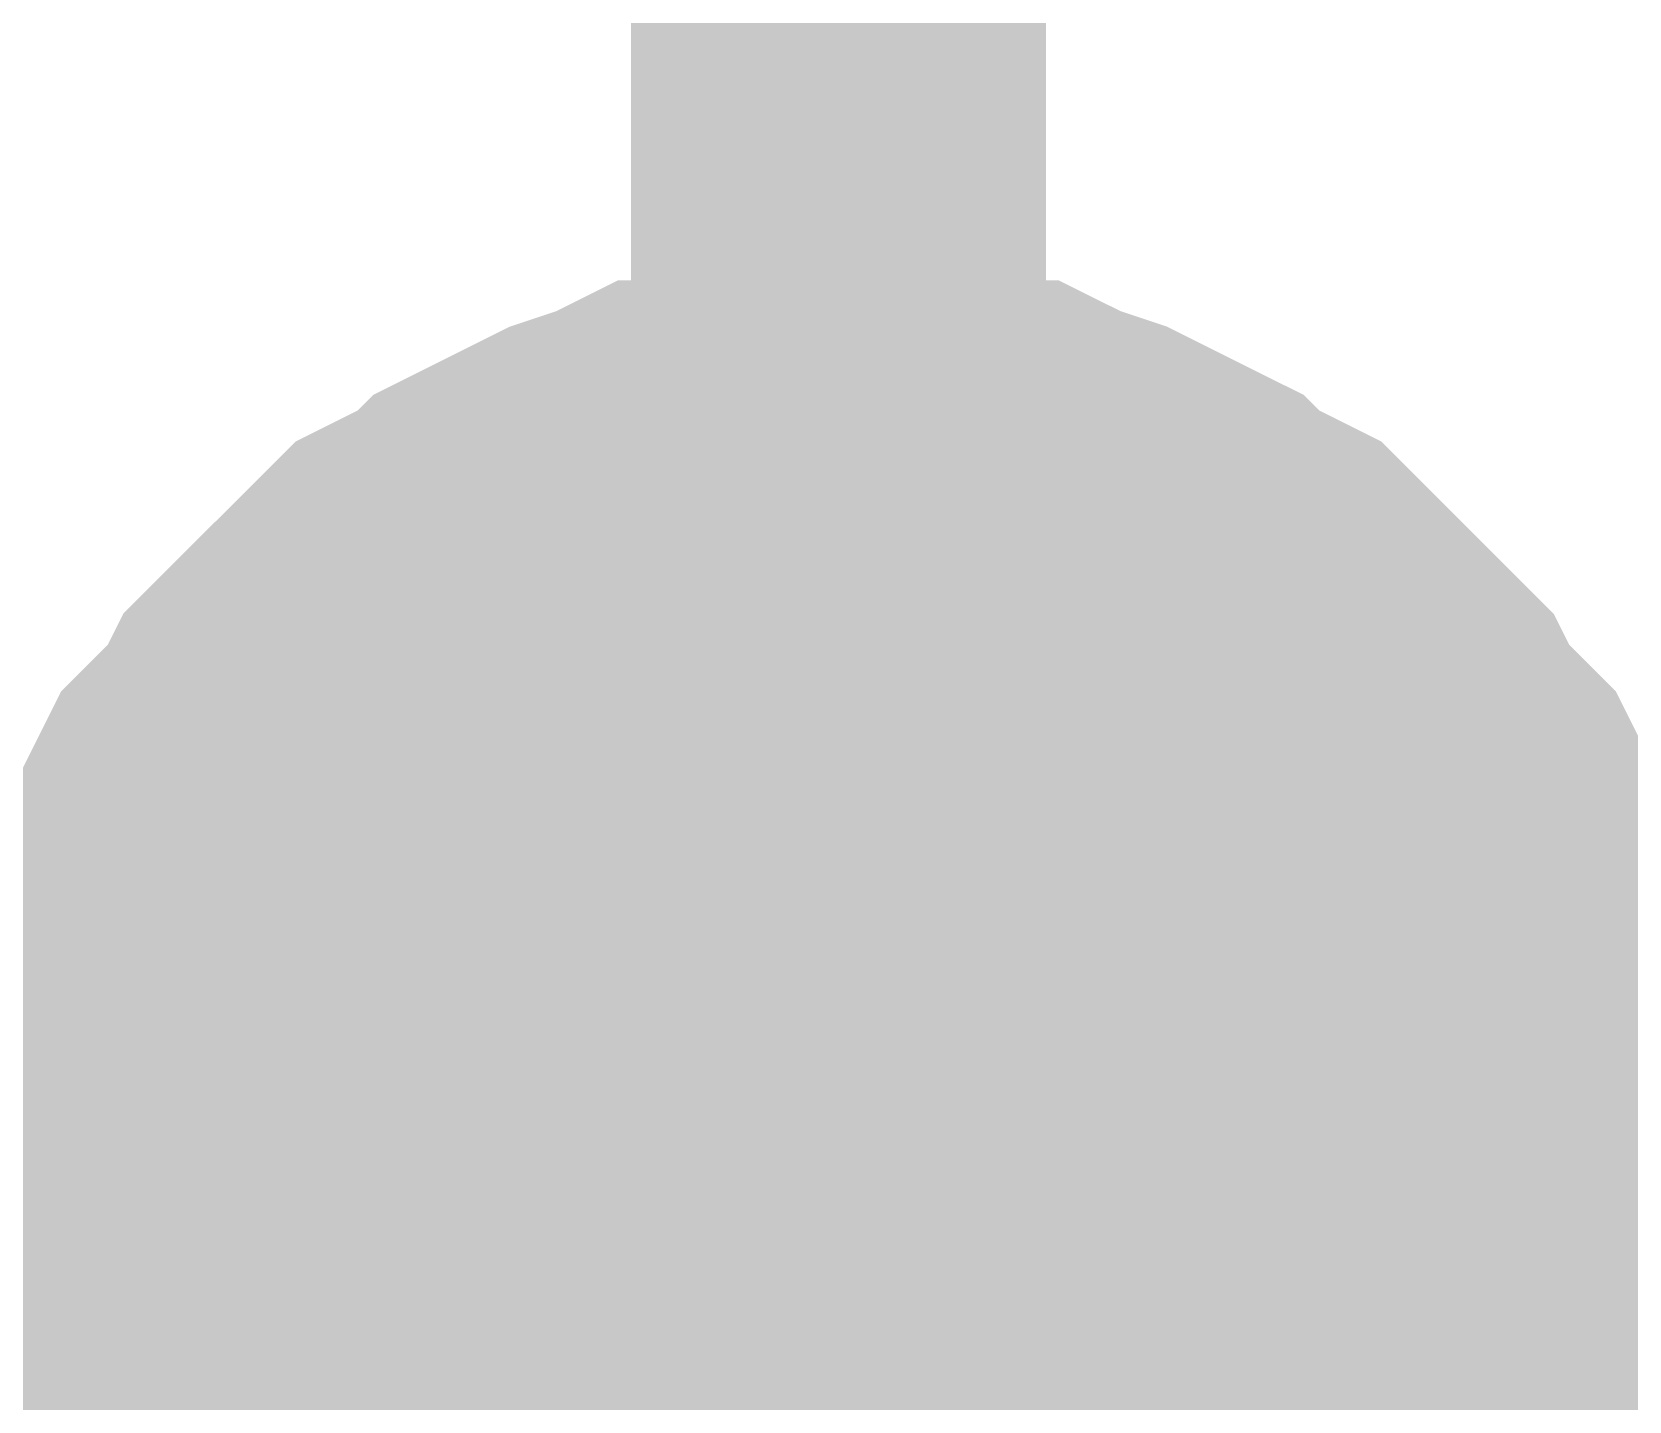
# Model space of a CAD drawing. Header units: inches. Extents: x 0 to 22.3, y 0 to 15.7.
# Drawn here: x 4.17734 to 4.22272, y 3.79384 to 3.83276 of the extents above; entities that cross this region are included whole.
import ezdxf

# ---------------------------------------------------------------- set-up
doc = ezdxf.new("R2010")
doc.units = ezdxf.units.IN
doc.header["$MEASUREMENT"] = 0
doc.layers.add('Sheet', color=255, linetype='Continuous')

msp = doc.modelspace()

# ---------------------------------------------------------------- linework, layer by layer
at = {"layer": 'Sheet'}
for points in [[(8.200272, 3.870191, 0.0118, 0.0118, 0), (8.200272, 3.799913, 0.0118, 0.0118, 0), (7.200379, 3.799913, 0.0118, 0.0118, 0), (6.200044, 3.799913, 0.0118, 0.0118, 0), (5.200151, 3.799913, 0.0118, 0.0118, 0), (4.200258, 3.799913, 0.0118, 0.0118, 0), (3.200365, 3.799913, 0.0118, 0.0118, 0), (2.20003, 3.799913, 0.0118, 0.0118, 0), (1.400381, 3.799913, 0.0118, 0.0118, 0), (1.400381, 4.300262, 0.0118, 0.0118, 0), (1.100236, 4.300262, 0.0118, 0.0118, 0)], [(4.200258, 4.000141, 0.0118, 0.0118, 0), (4.200258, 3.799913, 0.0118, 0.0118, 0)], [(4.180366, 3.799913, 0.0118, 0.0118, 0), (4.180366, 3.800797, 0.0118, 0.0118, 0), (4.180366, 3.802123, 0.0118, 0.0118, 0), (4.180808, 3.803007, 0.0118, 0.0118, 0), (4.180808, 3.803891, 0.0118, 0.0118, 0), (4.180808, 3.804775, 0.0118, 0.0118, 0), (4.18125, 3.806101, 0.0118, 0.0118, 0), (4.181692, 3.806985, 0.0118, 0.0118, 0), (4.182134, 3.807869, 0.0118, 0.0118, 0), (4.182134, 3.808753, 0.0118, 0.0118, 0), (4.182576, 3.809637, 0.0118, 0.0118, 0), (4.183018, 3.810521, 0.0118, 0.0118, 0), (4.183902, 3.811405, 0.0118, 0.0118, 0), (4.184344, 3.811847, 0.0118, 0.0118, 0), (4.184786, 3.812731, 0.0118, 0.0118, 0), (4.18567, 3.813615, 0.0118, 0.0118, 0), (4.186112, 3.814057, 0.0118, 0.0118, 0), (4.186997, 3.814941, 0.0118, 0.0118, 0), (4.187439, 3.815383, 0.0118, 0.0118, 0), (4.188323, 3.816267, 0.0118, 0.0118, 0), (4.189207, 3.816709, 0.0118, 0.0118, 0), (4.190091, 3.817151, 0.0118, 0.0118, 0), (4.190533, 3.817593, 0.0118, 0.0118, 0), (4.191417, 3.818035, 0.0118, 0.0118, 0), (4.192301, 3.818477, 0.0118, 0.0118, 0), (4.193185, 3.818919, 0.0118, 0.0118, 0), (4.194511, 3.819361, 0.0118, 0.0118, 0), (4.195395, 3.819803, 0.0118, 0.0118, 0), (4.196279, 3.819803, 0.0118, 0.0118, 0), (4.197163, 3.819803, 0.0118, 0.0118, 0), (4.198047, 3.820245, 0.0118, 0.0118, 0), (4.199374, 3.820245, 0.0118, 0.0118, 0), (4.200258, 3.820245, 0.0118, 0.0118, 0)], [(4.180366, 3.799913, 0.0118, 0.0118, 0), (4.180366, 3.800797, 0.0118, 0.0118, 0), (4.180366, 3.802123, 0.0118, 0.0118, 0), (4.180808, 3.803007, 0.0118, 0.0118, 0), (4.180808, 3.803891, 0.0118, 0.0118, 0), (4.180808, 3.804775, 0.0118, 0.0118, 0), (4.18125, 3.806101, 0.0118, 0.0118, 0), (4.181692, 3.806985, 0.0118, 0.0118, 0), (4.182134, 3.807869, 0.0118, 0.0118, 0), (4.182134, 3.808753, 0.0118, 0.0118, 0), (4.182576, 3.809637, 0.0118, 0.0118, 0), (4.183018, 3.810521, 0.0118, 0.0118, 0), (4.183902, 3.811405, 0.0118, 0.0118, 0), (4.184344, 3.811847, 0.0118, 0.0118, 0), (4.184786, 3.812731, 0.0118, 0.0118, 0), (4.18567, 3.813615, 0.0118, 0.0118, 0), (4.186112, 3.814057, 0.0118, 0.0118, 0), (4.186997, 3.814941, 0.0118, 0.0118, 0), (4.187439, 3.815383, 0.0118, 0.0118, 0), (4.188323, 3.816267, 0.0118, 0.0118, 0), (4.189207, 3.816709, 0.0118, 0.0118, 0), (4.190091, 3.817151, 0.0118, 0.0118, 0), (4.190533, 3.817593, 0.0118, 0.0118, 0), (4.191417, 3.818035, 0.0118, 0.0118, 0), (4.192301, 3.818477, 0.0118, 0.0118, 0), (4.193185, 3.818919, 0.0118, 0.0118, 0), (4.194511, 3.819361, 0.0118, 0.0118, 0), (4.195395, 3.819803, 0.0118, 0.0118, 0), (4.196279, 3.819803, 0.0118, 0.0118, 0), (4.197163, 3.819803, 0.0118, 0.0118, 0), (4.198047, 3.820245, 0.0118, 0.0118, 0), (4.199374, 3.820245, 0.0118, 0.0118, 0), (4.200258, 3.820245, 0.0118, 0.0118, 0)], [(4.180366, 3.799913, 0.0118, 0.0118, 0), (4.180366, 3.800797, 0.0118, 0.0118, 0), (4.180366, 3.802123, 0.0118, 0.0118, 0), (4.180808, 3.803007, 0.0118, 0.0118, 0), (4.180808, 3.803891, 0.0118, 0.0118, 0), (4.180808, 3.804775, 0.0118, 0.0118, 0), (4.18125, 3.806101, 0.0118, 0.0118, 0), (4.181692, 3.806985, 0.0118, 0.0118, 0), (4.182134, 3.807869, 0.0118, 0.0118, 0), (4.182134, 3.808753, 0.0118, 0.0118, 0), (4.182576, 3.809637, 0.0118, 0.0118, 0), (4.183018, 3.810521, 0.0118, 0.0118, 0), (4.183902, 3.811405, 0.0118, 0.0118, 0), (4.184344, 3.811847, 0.0118, 0.0118, 0), (4.184786, 3.812731, 0.0118, 0.0118, 0), (4.18567, 3.813615, 0.0118, 0.0118, 0), (4.186112, 3.814057, 0.0118, 0.0118, 0), (4.186997, 3.814941, 0.0118, 0.0118, 0), (4.187439, 3.815383, 0.0118, 0.0118, 0), (4.188323, 3.816267, 0.0118, 0.0118, 0), (4.189207, 3.816709, 0.0118, 0.0118, 0), (4.190091, 3.817151, 0.0118, 0.0118, 0), (4.190533, 3.817593, 0.0118, 0.0118, 0), (4.191417, 3.818035, 0.0118, 0.0118, 0), (4.192301, 3.818477, 0.0118, 0.0118, 0), (4.193185, 3.818919, 0.0118, 0.0118, 0), (4.194511, 3.819361, 0.0118, 0.0118, 0), (4.195395, 3.819803, 0.0118, 0.0118, 0), (4.196279, 3.819803, 0.0118, 0.0118, 0), (4.197163, 3.819803, 0.0118, 0.0118, 0), (4.198047, 3.820245, 0.0118, 0.0118, 0), (4.199374, 3.820245, 0.0118, 0.0118, 0), (4.200258, 3.820245, 0.0118, 0.0118, 0)], [(4.180366, 3.799913, 0.0118, 0.0118, 0), (4.180366, 3.800797, 0.0118, 0.0118, 0), (4.180366, 3.802123, 0.0118, 0.0118, 0), (4.180808, 3.803007, 0.0118, 0.0118, 0), (4.180808, 3.803891, 0.0118, 0.0118, 0), (4.180808, 3.804775, 0.0118, 0.0118, 0), (4.18125, 3.806101, 0.0118, 0.0118, 0), (4.181692, 3.806985, 0.0118, 0.0118, 0), (4.182134, 3.807869, 0.0118, 0.0118, 0), (4.182134, 3.808753, 0.0118, 0.0118, 0), (4.182576, 3.809637, 0.0118, 0.0118, 0), (4.183018, 3.810521, 0.0118, 0.0118, 0), (4.183902, 3.811405, 0.0118, 0.0118, 0), (4.184344, 3.811847, 0.0118, 0.0118, 0), (4.184786, 3.812731, 0.0118, 0.0118, 0), (4.18567, 3.813615, 0.0118, 0.0118, 0), (4.186112, 3.814057, 0.0118, 0.0118, 0), (4.186997, 3.814941, 0.0118, 0.0118, 0), (4.187439, 3.815383, 0.0118, 0.0118, 0), (4.188323, 3.816267, 0.0118, 0.0118, 0), (4.189207, 3.816709, 0.0118, 0.0118, 0), (4.190091, 3.817151, 0.0118, 0.0118, 0), (4.190533, 3.817593, 0.0118, 0.0118, 0), (4.191417, 3.818035, 0.0118, 0.0118, 0), (4.192301, 3.818477, 0.0118, 0.0118, 0), (4.193185, 3.818919, 0.0118, 0.0118, 0), (4.194511, 3.819361, 0.0118, 0.0118, 0), (4.195395, 3.819803, 0.0118, 0.0118, 0), (4.196279, 3.819803, 0.0118, 0.0118, 0), (4.197163, 3.819803, 0.0118, 0.0118, 0), (4.198047, 3.820245, 0.0118, 0.0118, 0), (4.199374, 3.820245, 0.0118, 0.0118, 0), (4.200258, 3.820245, 0.0118, 0.0118, 0)], [(4.200258, 3.820245, 0.0118, 0.0118, 0), (4.200258, 3.820245, 0.0118, 0.0118, 0)], [(4.200258, 3.820245, 0.0118, 0.0118, 0), (4.201142, 3.820245, 0.0118, 0.0118, 0), (4.202468, 3.820245, 0.0118, 0.0118, 0), (4.203352, 3.819803, 0.0118, 0.0118, 0), (4.204236, 3.819803, 0.0118, 0.0118, 0), (4.20512, 3.819803, 0.0118, 0.0118, 0), (4.206004, 3.819361, 0.0118, 0.0118, 0), (4.20733, 3.818919, 0.0118, 0.0118, 0), (4.208214, 3.818477, 0.0118, 0.0118, 0), (4.209098, 3.818035, 0.0118, 0.0118, 0), (4.209983, 3.817593, 0.0118, 0.0118, 0), (4.210425, 3.817151, 0.0118, 0.0118, 0), (4.211309, 3.816709, 0.0118, 0.0118, 0), (4.212193, 3.816267, 0.0118, 0.0118, 0), (4.213077, 3.815383, 0.0118, 0.0118, 0), (4.213519, 3.814941, 0.0118, 0.0118, 0), (4.214403, 3.814057, 0.0118, 0.0118, 0), (4.214845, 3.813615, 0.0118, 0.0118, 0), (4.215729, 3.812731, 0.0118, 0.0118, 0), (4.216171, 3.811847, 0.0118, 0.0118, 0), (4.216613, 3.811405, 0.0118, 0.0118, 0), (4.217497, 3.810521, 0.0118, 0.0118, 0), (4.217939, 3.809637, 0.0118, 0.0118, 0), (4.218381, 3.808753, 0.0118, 0.0118, 0), (4.218381, 3.807869, 0.0118, 0.0118, 0), (4.218823, 3.806985, 0.0118, 0.0118, 0), (4.219265, 3.806101, 0.0118, 0.0118, 0), (4.219707, 3.804775, 0.0118, 0.0118, 0), (4.219707, 3.803891, 0.0118, 0.0118, 0), (4.219707, 3.803007, 0.0118, 0.0118, 0), (4.220149, 3.802123, 0.0118, 0.0118, 0), (4.220149, 3.800797, 0.0118, 0.0118, 0), (4.220149, 3.799913, 0.0118, 0.0118, 0)], [(4.200258, 3.820245, 0.0118, 0.0118, 0), (4.200258, 3.820245, 0.0118, 0.0118, 0)], [(4.200258, 3.820245, 0.0118, 0.0118, 0), (4.201142, 3.820245, 0.0118, 0.0118, 0), (4.202468, 3.820245, 0.0118, 0.0118, 0), (4.203352, 3.819803, 0.0118, 0.0118, 0), (4.204236, 3.819803, 0.0118, 0.0118, 0), (4.20512, 3.819803, 0.0118, 0.0118, 0), (4.206004, 3.819361, 0.0118, 0.0118, 0), (4.20733, 3.818919, 0.0118, 0.0118, 0), (4.208214, 3.818477, 0.0118, 0.0118, 0), (4.209098, 3.818035, 0.0118, 0.0118, 0), (4.209983, 3.817593, 0.0118, 0.0118, 0), (4.210425, 3.817151, 0.0118, 0.0118, 0), (4.211309, 3.816709, 0.0118, 0.0118, 0), (4.212193, 3.816267, 0.0118, 0.0118, 0), (4.213077, 3.815383, 0.0118, 0.0118, 0), (4.213519, 3.814941, 0.0118, 0.0118, 0), (4.214403, 3.814057, 0.0118, 0.0118, 0), (4.214845, 3.813615, 0.0118, 0.0118, 0), (4.215729, 3.812731, 0.0118, 0.0118, 0), (4.216171, 3.811847, 0.0118, 0.0118, 0), (4.216613, 3.811405, 0.0118, 0.0118, 0), (4.217497, 3.810521, 0.0118, 0.0118, 0), (4.217939, 3.809637, 0.0118, 0.0118, 0), (4.218381, 3.808753, 0.0118, 0.0118, 0), (4.218381, 3.807869, 0.0118, 0.0118, 0), (4.218823, 3.806985, 0.0118, 0.0118, 0), (4.219265, 3.806101, 0.0118, 0.0118, 0), (4.219707, 3.804775, 0.0118, 0.0118, 0), (4.219707, 3.803891, 0.0118, 0.0118, 0), (4.219707, 3.803007, 0.0118, 0.0118, 0), (4.220149, 3.802123, 0.0118, 0.0118, 0), (4.220149, 3.800797, 0.0118, 0.0118, 0), (4.220149, 3.799913, 0.0118, 0.0118, 0)], [(4.200258, 3.820245, 0.0118, 0.0118, 0), (4.200258, 3.820245, 0.0118, 0.0118, 0)], [(4.200258, 3.820245, 0.0118, 0.0118, 0), (4.201142, 3.820245, 0.0118, 0.0118, 0), (4.202468, 3.820245, 0.0118, 0.0118, 0), (4.203352, 3.819803, 0.0118, 0.0118, 0), (4.204236, 3.819803, 0.0118, 0.0118, 0), (4.20512, 3.819803, 0.0118, 0.0118, 0), (4.206004, 3.819361, 0.0118, 0.0118, 0), (4.20733, 3.818919, 0.0118, 0.0118, 0), (4.208214, 3.818477, 0.0118, 0.0118, 0), (4.209098, 3.818035, 0.0118, 0.0118, 0), (4.209983, 3.817593, 0.0118, 0.0118, 0), (4.210425, 3.817151, 0.0118, 0.0118, 0), (4.211309, 3.816709, 0.0118, 0.0118, 0), (4.212193, 3.816267, 0.0118, 0.0118, 0), (4.213077, 3.815383, 0.0118, 0.0118, 0), (4.213519, 3.814941, 0.0118, 0.0118, 0), (4.214403, 3.814057, 0.0118, 0.0118, 0), (4.214845, 3.813615, 0.0118, 0.0118, 0), (4.215729, 3.812731, 0.0118, 0.0118, 0), (4.216171, 3.811847, 0.0118, 0.0118, 0), (4.216613, 3.811405, 0.0118, 0.0118, 0), (4.217497, 3.810521, 0.0118, 0.0118, 0), (4.217939, 3.809637, 0.0118, 0.0118, 0), (4.218381, 3.808753, 0.0118, 0.0118, 0), (4.218381, 3.807869, 0.0118, 0.0118, 0), (4.218823, 3.806985, 0.0118, 0.0118, 0), (4.219265, 3.806101, 0.0118, 0.0118, 0), (4.219707, 3.804775, 0.0118, 0.0118, 0), (4.219707, 3.803891, 0.0118, 0.0118, 0), (4.219707, 3.803007, 0.0118, 0.0118, 0), (4.220149, 3.802123, 0.0118, 0.0118, 0), (4.220149, 3.800797, 0.0118, 0.0118, 0), (4.220149, 3.799913, 0.0118, 0.0118, 0)], [(4.200258, 3.820245, 0.0118, 0.0118, 0), (4.200258, 3.820245, 0.0118, 0.0118, 0)], [(4.200258, 3.820245, 0.0118, 0.0118, 0), (4.201142, 3.820245, 0.0118, 0.0118, 0), (4.202468, 3.820245, 0.0118, 0.0118, 0), (4.203352, 3.819803, 0.0118, 0.0118, 0), (4.204236, 3.819803, 0.0118, 0.0118, 0), (4.20512, 3.819803, 0.0118, 0.0118, 0), (4.206004, 3.819361, 0.0118, 0.0118, 0), (4.20733, 3.818919, 0.0118, 0.0118, 0), (4.208214, 3.818477, 0.0118, 0.0118, 0), (4.209098, 3.818035, 0.0118, 0.0118, 0), (4.209983, 3.817593, 0.0118, 0.0118, 0), (4.210425, 3.817151, 0.0118, 0.0118, 0), (4.211309, 3.816709, 0.0118, 0.0118, 0), (4.212193, 3.816267, 0.0118, 0.0118, 0), (4.213077, 3.815383, 0.0118, 0.0118, 0), (4.213519, 3.814941, 0.0118, 0.0118, 0), (4.214403, 3.814057, 0.0118, 0.0118, 0), (4.214845, 3.813615, 0.0118, 0.0118, 0), (4.215729, 3.812731, 0.0118, 0.0118, 0), (4.216171, 3.811847, 0.0118, 0.0118, 0), (4.216613, 3.811405, 0.0118, 0.0118, 0), (4.217497, 3.810521, 0.0118, 0.0118, 0), (4.217939, 3.809637, 0.0118, 0.0118, 0), (4.218381, 3.808753, 0.0118, 0.0118, 0), (4.218381, 3.807869, 0.0118, 0.0118, 0), (4.218823, 3.806985, 0.0118, 0.0118, 0), (4.219265, 3.806101, 0.0118, 0.0118, 0), (4.219707, 3.804775, 0.0118, 0.0118, 0), (4.219707, 3.803891, 0.0118, 0.0118, 0), (4.219707, 3.803007, 0.0118, 0.0118, 0), (4.220149, 3.802123, 0.0118, 0.0118, 0), (4.220149, 3.800797, 0.0118, 0.0118, 0), (4.220149, 3.799913, 0.0118, 0.0118, 0)], [(4.180366, 3.799913, 0.0039, 0.0039, 0), (4.180366, 3.800797, 0.0039, 0.0039, 0), (4.180366, 3.802123, 0.0039, 0.0039, 0), (4.180808, 3.803007, 0.0039, 0.0039, 0), (4.180808, 3.803891, 0.0039, 0.0039, 0), (4.180808, 3.804775, 0.0039, 0.0039, 0), (4.18125, 3.806101, 0.0039, 0.0039, 0), (4.181692, 3.806985, 0.0039, 0.0039, 0), (4.182134, 3.807869, 0.0039, 0.0039, 0), (4.182134, 3.808753, 0.0039, 0.0039, 0), (4.182576, 3.809637, 0.0039, 0.0039, 0), (4.183018, 3.810521, 0.0039, 0.0039, 0), (4.183902, 3.811405, 0.0039, 0.0039, 0), (4.184344, 3.811847, 0.0039, 0.0039, 0), (4.184786, 3.812731, 0.0039, 0.0039, 0), (4.18567, 3.813615, 0.0039, 0.0039, 0), (4.186112, 3.814057, 0.0039, 0.0039, 0), (4.186997, 3.814941, 0.0039, 0.0039, 0), (4.187439, 3.815383, 0.0039, 0.0039, 0), (4.188323, 3.816267, 0.0039, 0.0039, 0), (4.189207, 3.816709, 0.0039, 0.0039, 0), (4.190091, 3.817151, 0.0039, 0.0039, 0), (4.190533, 3.817593, 0.0039, 0.0039, 0), (4.191417, 3.818035, 0.0039, 0.0039, 0), (4.192301, 3.818477, 0.0039, 0.0039, 0), (4.193185, 3.818919, 0.0039, 0.0039, 0), (4.194511, 3.819361, 0.0039, 0.0039, 0), (4.195395, 3.819803, 0.0039, 0.0039, 0), (4.196279, 3.819803, 0.0039, 0.0039, 0), (4.197163, 3.819803, 0.0039, 0.0039, 0), (4.198047, 3.820245, 0.0039, 0.0039, 0), (4.199374, 3.820245, 0.0039, 0.0039, 0), (4.200258, 3.820245, 0.0039, 0.0039, 0)], [(4.180366, 3.799913, 0.0039, 0.0039, 0), (4.180366, 3.800797, 0.0039, 0.0039, 0), (4.180366, 3.802123, 0.0039, 0.0039, 0), (4.180808, 3.803007, 0.0039, 0.0039, 0), (4.180808, 3.803891, 0.0039, 0.0039, 0), (4.180808, 3.804775, 0.0039, 0.0039, 0), (4.18125, 3.806101, 0.0039, 0.0039, 0), (4.181692, 3.806985, 0.0039, 0.0039, 0), (4.182134, 3.807869, 0.0039, 0.0039, 0), (4.182134, 3.808753, 0.0039, 0.0039, 0), (4.182576, 3.809637, 0.0039, 0.0039, 0), (4.183018, 3.810521, 0.0039, 0.0039, 0), (4.183902, 3.811405, 0.0039, 0.0039, 0), (4.184344, 3.811847, 0.0039, 0.0039, 0), (4.184786, 3.812731, 0.0039, 0.0039, 0), (4.18567, 3.813615, 0.0039, 0.0039, 0), (4.186112, 3.814057, 0.0039, 0.0039, 0), (4.186997, 3.814941, 0.0039, 0.0039, 0), (4.187439, 3.815383, 0.0039, 0.0039, 0), (4.188323, 3.816267, 0.0039, 0.0039, 0), (4.189207, 3.816709, 0.0039, 0.0039, 0), (4.190091, 3.817151, 0.0039, 0.0039, 0), (4.190533, 3.817593, 0.0039, 0.0039, 0), (4.191417, 3.818035, 0.0039, 0.0039, 0), (4.192301, 3.818477, 0.0039, 0.0039, 0), (4.193185, 3.818919, 0.0039, 0.0039, 0), (4.194511, 3.819361, 0.0039, 0.0039, 0), (4.195395, 3.819803, 0.0039, 0.0039, 0), (4.196279, 3.819803, 0.0039, 0.0039, 0), (4.197163, 3.819803, 0.0039, 0.0039, 0), (4.198047, 3.820245, 0.0039, 0.0039, 0), (4.199374, 3.820245, 0.0039, 0.0039, 0), (4.200258, 3.820245, 0.0039, 0.0039, 0)], [(4.180366, 3.799913, 0.0039, 0.0039, 0), (4.180366, 3.800797, 0.0039, 0.0039, 0), (4.180366, 3.802123, 0.0039, 0.0039, 0), (4.180808, 3.803007, 0.0039, 0.0039, 0), (4.180808, 3.803891, 0.0039, 0.0039, 0), (4.180808, 3.804775, 0.0039, 0.0039, 0), (4.18125, 3.806101, 0.0039, 0.0039, 0), (4.181692, 3.806985, 0.0039, 0.0039, 0), (4.182134, 3.807869, 0.0039, 0.0039, 0), (4.182134, 3.808753, 0.0039, 0.0039, 0), (4.182576, 3.809637, 0.0039, 0.0039, 0), (4.183018, 3.810521, 0.0039, 0.0039, 0), (4.183902, 3.811405, 0.0039, 0.0039, 0), (4.184344, 3.811847, 0.0039, 0.0039, 0), (4.184786, 3.812731, 0.0039, 0.0039, 0), (4.18567, 3.813615, 0.0039, 0.0039, 0), (4.186112, 3.814057, 0.0039, 0.0039, 0), (4.186997, 3.814941, 0.0039, 0.0039, 0), (4.187439, 3.815383, 0.0039, 0.0039, 0), (4.188323, 3.816267, 0.0039, 0.0039, 0), (4.189207, 3.816709, 0.0039, 0.0039, 0), (4.190091, 3.817151, 0.0039, 0.0039, 0), (4.190533, 3.817593, 0.0039, 0.0039, 0), (4.191417, 3.818035, 0.0039, 0.0039, 0), (4.192301, 3.818477, 0.0039, 0.0039, 0), (4.193185, 3.818919, 0.0039, 0.0039, 0), (4.194511, 3.819361, 0.0039, 0.0039, 0), (4.195395, 3.819803, 0.0039, 0.0039, 0), (4.196279, 3.819803, 0.0039, 0.0039, 0), (4.197163, 3.819803, 0.0039, 0.0039, 0), (4.198047, 3.820245, 0.0039, 0.0039, 0), (4.199374, 3.820245, 0.0039, 0.0039, 0), (4.200258, 3.820245, 0.0039, 0.0039, 0)], [(4.180366, 3.799913, 0.0039, 0.0039, 0), (4.180366, 3.800797, 0.0039, 0.0039, 0), (4.180366, 3.802123, 0.0039, 0.0039, 0), (4.180808, 3.803007, 0.0039, 0.0039, 0), (4.180808, 3.803891, 0.0039, 0.0039, 0), (4.180808, 3.804775, 0.0039, 0.0039, 0), (4.18125, 3.806101, 0.0039, 0.0039, 0), (4.181692, 3.806985, 0.0039, 0.0039, 0), (4.182134, 3.807869, 0.0039, 0.0039, 0), (4.182134, 3.808753, 0.0039, 0.0039, 0), (4.182576, 3.809637, 0.0039, 0.0039, 0), (4.183018, 3.810521, 0.0039, 0.0039, 0), (4.183902, 3.811405, 0.0039, 0.0039, 0), (4.184344, 3.811847, 0.0039, 0.0039, 0), (4.184786, 3.812731, 0.0039, 0.0039, 0), (4.18567, 3.813615, 0.0039, 0.0039, 0), (4.186112, 3.814057, 0.0039, 0.0039, 0), (4.186997, 3.814941, 0.0039, 0.0039, 0), (4.187439, 3.815383, 0.0039, 0.0039, 0), (4.188323, 3.816267, 0.0039, 0.0039, 0), (4.189207, 3.816709, 0.0039, 0.0039, 0), (4.190091, 3.817151, 0.0039, 0.0039, 0), (4.190533, 3.817593, 0.0039, 0.0039, 0), (4.191417, 3.818035, 0.0039, 0.0039, 0), (4.192301, 3.818477, 0.0039, 0.0039, 0), (4.193185, 3.818919, 0.0039, 0.0039, 0), (4.194511, 3.819361, 0.0039, 0.0039, 0), (4.195395, 3.819803, 0.0039, 0.0039, 0), (4.196279, 3.819803, 0.0039, 0.0039, 0), (4.197163, 3.819803, 0.0039, 0.0039, 0), (4.198047, 3.820245, 0.0039, 0.0039, 0), (4.199374, 3.820245, 0.0039, 0.0039, 0), (4.200258, 3.820245, 0.0039, 0.0039, 0)], [(4.200258, 3.820245, 0.0039, 0.0039, 0), (4.200258, 3.820245, 0.0039, 0.0039, 0)], [(4.200258, 3.820245, 0.0039, 0.0039, 0), (4.201142, 3.820245, 0.0039, 0.0039, 0), (4.202468, 3.820245, 0.0039, 0.0039, 0), (4.203352, 3.819803, 0.0039, 0.0039, 0), (4.204236, 3.819803, 0.0039, 0.0039, 0), (4.20512, 3.819803, 0.0039, 0.0039, 0), (4.206004, 3.819361, 0.0039, 0.0039, 0), (4.20733, 3.818919, 0.0039, 0.0039, 0), (4.208214, 3.818477, 0.0039, 0.0039, 0), (4.209098, 3.818035, 0.0039, 0.0039, 0), (4.209983, 3.817593, 0.0039, 0.0039, 0), (4.210425, 3.817151, 0.0039, 0.0039, 0), (4.211309, 3.816709, 0.0039, 0.0039, 0), (4.212193, 3.816267, 0.0039, 0.0039, 0), (4.213077, 3.815383, 0.0039, 0.0039, 0), (4.213519, 3.814941, 0.0039, 0.0039, 0), (4.214403, 3.814057, 0.0039, 0.0039, 0), (4.214845, 3.813615, 0.0039, 0.0039, 0), (4.215729, 3.812731, 0.0039, 0.0039, 0), (4.216171, 3.811847, 0.0039, 0.0039, 0), (4.216613, 3.811405, 0.0039, 0.0039, 0), (4.217497, 3.810521, 0.0039, 0.0039, 0), (4.217939, 3.809637, 0.0039, 0.0039, 0), (4.218381, 3.808753, 0.0039, 0.0039, 0), (4.218381, 3.807869, 0.0039, 0.0039, 0), (4.218823, 3.806985, 0.0039, 0.0039, 0), (4.219265, 3.806101, 0.0039, 0.0039, 0), (4.219707, 3.804775, 0.0039, 0.0039, 0), (4.219707, 3.803891, 0.0039, 0.0039, 0), (4.219707, 3.803007, 0.0039, 0.0039, 0), (4.220149, 3.802123, 0.0039, 0.0039, 0), (4.220149, 3.800797, 0.0039, 0.0039, 0), (4.220149, 3.799913, 0.0039, 0.0039, 0)], [(4.200258, 3.820245, 0.0039, 0.0039, 0), (4.200258, 3.820245, 0.0039, 0.0039, 0)], [(4.200258, 3.820245, 0.0039, 0.0039, 0), (4.201142, 3.820245, 0.0039, 0.0039, 0), (4.202468, 3.820245, 0.0039, 0.0039, 0), (4.203352, 3.819803, 0.0039, 0.0039, 0), (4.204236, 3.819803, 0.0039, 0.0039, 0), (4.20512, 3.819803, 0.0039, 0.0039, 0), (4.206004, 3.819361, 0.0039, 0.0039, 0), (4.20733, 3.818919, 0.0039, 0.0039, 0), (4.208214, 3.818477, 0.0039, 0.0039, 0), (4.209098, 3.818035, 0.0039, 0.0039, 0), (4.209983, 3.817593, 0.0039, 0.0039, 0), (4.210425, 3.817151, 0.0039, 0.0039, 0), (4.211309, 3.816709, 0.0039, 0.0039, 0), (4.212193, 3.816267, 0.0039, 0.0039, 0), (4.213077, 3.815383, 0.0039, 0.0039, 0), (4.213519, 3.814941, 0.0039, 0.0039, 0), (4.214403, 3.814057, 0.0039, 0.0039, 0), (4.214845, 3.813615, 0.0039, 0.0039, 0), (4.215729, 3.812731, 0.0039, 0.0039, 0), (4.216171, 3.811847, 0.0039, 0.0039, 0), (4.216613, 3.811405, 0.0039, 0.0039, 0), (4.217497, 3.810521, 0.0039, 0.0039, 0), (4.217939, 3.809637, 0.0039, 0.0039, 0), (4.218381, 3.808753, 0.0039, 0.0039, 0), (4.218381, 3.807869, 0.0039, 0.0039, 0), (4.218823, 3.806985, 0.0039, 0.0039, 0), (4.219265, 3.806101, 0.0039, 0.0039, 0), (4.219707, 3.804775, 0.0039, 0.0039, 0), (4.219707, 3.803891, 0.0039, 0.0039, 0), (4.219707, 3.803007, 0.0039, 0.0039, 0), (4.220149, 3.802123, 0.0039, 0.0039, 0), (4.220149, 3.800797, 0.0039, 0.0039, 0), (4.220149, 3.799913, 0.0039, 0.0039, 0)], [(4.200258, 3.820245, 0.0039, 0.0039, 0), (4.200258, 3.820245, 0.0039, 0.0039, 0)], [(4.200258, 3.820245, 0.0039, 0.0039, 0), (4.201142, 3.820245, 0.0039, 0.0039, 0), (4.202468, 3.820245, 0.0039, 0.0039, 0), (4.203352, 3.819803, 0.0039, 0.0039, 0), (4.204236, 3.819803, 0.0039, 0.0039, 0), (4.20512, 3.819803, 0.0039, 0.0039, 0), (4.206004, 3.819361, 0.0039, 0.0039, 0), (4.20733, 3.818919, 0.0039, 0.0039, 0), (4.208214, 3.818477, 0.0039, 0.0039, 0), (4.209098, 3.818035, 0.0039, 0.0039, 0), (4.209983, 3.817593, 0.0039, 0.0039, 0), (4.210425, 3.817151, 0.0039, 0.0039, 0), (4.211309, 3.816709, 0.0039, 0.0039, 0), (4.212193, 3.816267, 0.0039, 0.0039, 0), (4.213077, 3.815383, 0.0039, 0.0039, 0), (4.213519, 3.814941, 0.0039, 0.0039, 0), (4.214403, 3.814057, 0.0039, 0.0039, 0), (4.214845, 3.813615, 0.0039, 0.0039, 0), (4.215729, 3.812731, 0.0039, 0.0039, 0), (4.216171, 3.811847, 0.0039, 0.0039, 0), (4.216613, 3.811405, 0.0039, 0.0039, 0), (4.217497, 3.810521, 0.0039, 0.0039, 0), (4.217939, 3.809637, 0.0039, 0.0039, 0), (4.218381, 3.808753, 0.0039, 0.0039, 0), (4.218381, 3.807869, 0.0039, 0.0039, 0), (4.218823, 3.806985, 0.0039, 0.0039, 0), (4.219265, 3.806101, 0.0039, 0.0039, 0), (4.219707, 3.804775, 0.0039, 0.0039, 0), (4.219707, 3.803891, 0.0039, 0.0039, 0), (4.219707, 3.803007, 0.0039, 0.0039, 0), (4.220149, 3.802123, 0.0039, 0.0039, 0), (4.220149, 3.800797, 0.0039, 0.0039, 0), (4.220149, 3.799913, 0.0039, 0.0039, 0)], [(4.200258, 3.820245, 0.0039, 0.0039, 0), (4.200258, 3.820245, 0.0039, 0.0039, 0)], [(4.200258, 3.820245, 0.0039, 0.0039, 0), (4.201142, 3.820245, 0.0039, 0.0039, 0), (4.202468, 3.820245, 0.0039, 0.0039, 0), (4.203352, 3.819803, 0.0039, 0.0039, 0), (4.204236, 3.819803, 0.0039, 0.0039, 0), (4.20512, 3.819803, 0.0039, 0.0039, 0), (4.206004, 3.819361, 0.0039, 0.0039, 0), (4.20733, 3.818919, 0.0039, 0.0039, 0), (4.208214, 3.818477, 0.0039, 0.0039, 0), (4.209098, 3.818035, 0.0039, 0.0039, 0), (4.209983, 3.817593, 0.0039, 0.0039, 0), (4.210425, 3.817151, 0.0039, 0.0039, 0), (4.211309, 3.816709, 0.0039, 0.0039, 0), (4.212193, 3.816267, 0.0039, 0.0039, 0), (4.213077, 3.815383, 0.0039, 0.0039, 0), (4.213519, 3.814941, 0.0039, 0.0039, 0), (4.214403, 3.814057, 0.0039, 0.0039, 0), (4.214845, 3.813615, 0.0039, 0.0039, 0), (4.215729, 3.812731, 0.0039, 0.0039, 0), (4.216171, 3.811847, 0.0039, 0.0039, 0), (4.216613, 3.811405, 0.0039, 0.0039, 0), (4.217497, 3.810521, 0.0039, 0.0039, 0), (4.217939, 3.809637, 0.0039, 0.0039, 0), (4.218381, 3.808753, 0.0039, 0.0039, 0), (4.218381, 3.807869, 0.0039, 0.0039, 0), (4.218823, 3.806985, 0.0039, 0.0039, 0), (4.219265, 3.806101, 0.0039, 0.0039, 0), (4.219707, 3.804775, 0.0039, 0.0039, 0), (4.219707, 3.803891, 0.0039, 0.0039, 0), (4.219707, 3.803007, 0.0039, 0.0039, 0), (4.220149, 3.802123, 0.0039, 0.0039, 0), (4.220149, 3.800797, 0.0039, 0.0039, 0), (4.220149, 3.799913, 0.0039, 0.0039, 0)], [(4.184786, 3.787095, 0.0118, 0.0118, 0), (4.184344, 3.787979, 0.0118, 0.0118, 0), (4.183902, 3.788863, 0.0118, 0.0118, 0), (4.183018, 3.789747, 0.0118, 0.0118, 0), (4.182576, 3.790189, 0.0118, 0.0118, 0), (4.182134, 3.791073, 0.0118, 0.0118, 0), (4.182134, 3.791957, 0.0118, 0.0118, 0), (4.181692, 3.792841, 0.0118, 0.0118, 0), (4.18125, 3.794167, 0.0118, 0.0118, 0), (4.180808, 3.795051, 0.0118, 0.0118, 0), (4.180808, 3.795935, 0.0118, 0.0118, 0), (4.180808, 3.796819, 0.0118, 0.0118, 0), (4.180366, 3.797703, 0.0118, 0.0118, 0), (4.180366, 3.799029, 0.0118, 0.0118, 0), (4.180366, 3.799913, 0.0118, 0.0118, 0)], [(4.180366, 3.799913, 0.0118, 0.0118, 0), (4.180366, 3.799913, 0.0118, 0.0118, 0)], [(4.184786, 3.787095, 0.0118, 0.0118, 0), (4.184344, 3.787979, 0.0118, 0.0118, 0), (4.183902, 3.788863, 0.0118, 0.0118, 0), (4.183018, 3.789747, 0.0118, 0.0118, 0), (4.182576, 3.790189, 0.0118, 0.0118, 0), (4.182134, 3.791073, 0.0118, 0.0118, 0), (4.182134, 3.791957, 0.0118, 0.0118, 0), (4.181692, 3.792841, 0.0118, 0.0118, 0), (4.18125, 3.794167, 0.0118, 0.0118, 0), (4.180808, 3.795051, 0.0118, 0.0118, 0), (4.180808, 3.795935, 0.0118, 0.0118, 0), (4.180808, 3.796819, 0.0118, 0.0118, 0), (4.180366, 3.797703, 0.0118, 0.0118, 0), (4.180366, 3.799029, 0.0118, 0.0118, 0), (4.180366, 3.799913, 0.0118, 0.0118, 0)], [(4.180366, 3.799913, 0.0118, 0.0118, 0), (4.180366, 3.799913, 0.0118, 0.0118, 0)], [(4.184786, 3.787095, 0.0118, 0.0118, 0), (4.184344, 3.787979, 0.0118, 0.0118, 0), (4.183902, 3.788863, 0.0118, 0.0118, 0), (4.183018, 3.789747, 0.0118, 0.0118, 0), (4.182576, 3.790189, 0.0118, 0.0118, 0), (4.182134, 3.791073, 0.0118, 0.0118, 0), (4.182134, 3.791957, 0.0118, 0.0118, 0), (4.181692, 3.792841, 0.0118, 0.0118, 0), (4.18125, 3.794167, 0.0118, 0.0118, 0), (4.180808, 3.795051, 0.0118, 0.0118, 0), (4.180808, 3.795935, 0.0118, 0.0118, 0), (4.180808, 3.796819, 0.0118, 0.0118, 0), (4.180366, 3.797703, 0.0118, 0.0118, 0), (4.180366, 3.799029, 0.0118, 0.0118, 0), (4.180366, 3.799913, 0.0118, 0.0118, 0)], [(4.180366, 3.799913, 0.0118, 0.0118, 0), (4.180366, 3.799913, 0.0118, 0.0118, 0)], [(4.184786, 3.787095, 0.0118, 0.0118, 0), (4.184344, 3.787979, 0.0118, 0.0118, 0), (4.183902, 3.788863, 0.0118, 0.0118, 0), (4.183018, 3.789747, 0.0118, 0.0118, 0), (4.182576, 3.790189, 0.0118, 0.0118, 0), (4.182134, 3.791073, 0.0118, 0.0118, 0), (4.182134, 3.791957, 0.0118, 0.0118, 0), (4.181692, 3.792841, 0.0118, 0.0118, 0), (4.18125, 3.794167, 0.0118, 0.0118, 0), (4.180808, 3.795051, 0.0118, 0.0118, 0), (4.180808, 3.795935, 0.0118, 0.0118, 0), (4.180808, 3.796819, 0.0118, 0.0118, 0), (4.180366, 3.797703, 0.0118, 0.0118, 0), (4.180366, 3.799029, 0.0118, 0.0118, 0), (4.180366, 3.799913, 0.0118, 0.0118, 0)], [(4.180366, 3.799913, 0.0118, 0.0118, 0), (4.180366, 3.799913, 0.0118, 0.0118, 0)], [(4.220149, 3.799913, 0.0118, 0.0118, 0), (4.220149, 3.799029, 0.0118, 0.0118, 0), (4.220149, 3.797703, 0.0118, 0.0118, 0), (4.219707, 3.796819, 0.0118, 0.0118, 0), (4.219707, 3.795935, 0.0118, 0.0118, 0), (4.219707, 3.795051, 0.0118, 0.0118, 0), (4.219265, 3.794167, 0.0118, 0.0118, 0), (4.218823, 3.792841, 0.0118, 0.0118, 0), (4.218381, 3.791957, 0.0118, 0.0118, 0), (4.218381, 3.791073, 0.0118, 0.0118, 0), (4.217939, 3.790189, 0.0118, 0.0118, 0), (4.217497, 3.789747, 0.0118, 0.0118, 0), (4.216613, 3.788863, 0.0118, 0.0118, 0), (4.216171, 3.787979, 0.0118, 0.0118, 0), (4.215729, 3.787095, 0.0118, 0.0118, 0)], [(4.220149, 3.799913, 0.0118, 0.0118, 0), (4.220149, 3.799029, 0.0118, 0.0118, 0), (4.220149, 3.797703, 0.0118, 0.0118, 0), (4.219707, 3.796819, 0.0118, 0.0118, 0), (4.219707, 3.795935, 0.0118, 0.0118, 0), (4.219707, 3.795051, 0.0118, 0.0118, 0), (4.219265, 3.794167, 0.0118, 0.0118, 0), (4.218823, 3.792841, 0.0118, 0.0118, 0), (4.218381, 3.791957, 0.0118, 0.0118, 0), (4.218381, 3.791073, 0.0118, 0.0118, 0), (4.217939, 3.790189, 0.0118, 0.0118, 0), (4.217497, 3.789747, 0.0118, 0.0118, 0), (4.216613, 3.788863, 0.0118, 0.0118, 0), (4.216171, 3.787979, 0.0118, 0.0118, 0), (4.215729, 3.787095, 0.0118, 0.0118, 0)], [(4.220149, 3.799913, 0.0118, 0.0118, 0), (4.220149, 3.799029, 0.0118, 0.0118, 0), (4.220149, 3.797703, 0.0118, 0.0118, 0), (4.219707, 3.796819, 0.0118, 0.0118, 0), (4.219707, 3.795935, 0.0118, 0.0118, 0), (4.219707, 3.795051, 0.0118, 0.0118, 0), (4.219265, 3.794167, 0.0118, 0.0118, 0), (4.218823, 3.792841, 0.0118, 0.0118, 0), (4.218381, 3.791957, 0.0118, 0.0118, 0), (4.218381, 3.791073, 0.0118, 0.0118, 0), (4.217939, 3.790189, 0.0118, 0.0118, 0), (4.217497, 3.789747, 0.0118, 0.0118, 0), (4.216613, 3.788863, 0.0118, 0.0118, 0), (4.216171, 3.787979, 0.0118, 0.0118, 0), (4.215729, 3.787095, 0.0118, 0.0118, 0)], [(4.220149, 3.799913, 0.0118, 0.0118, 0), (4.220149, 3.799029, 0.0118, 0.0118, 0), (4.220149, 3.797703, 0.0118, 0.0118, 0), (4.219707, 3.796819, 0.0118, 0.0118, 0), (4.219707, 3.795935, 0.0118, 0.0118, 0), (4.219707, 3.795051, 0.0118, 0.0118, 0), (4.219265, 3.794167, 0.0118, 0.0118, 0), (4.218823, 3.792841, 0.0118, 0.0118, 0), (4.218381, 3.791957, 0.0118, 0.0118, 0), (4.218381, 3.791073, 0.0118, 0.0118, 0), (4.217939, 3.790189, 0.0118, 0.0118, 0), (4.217497, 3.789747, 0.0118, 0.0118, 0), (4.216613, 3.788863, 0.0118, 0.0118, 0), (4.216171, 3.787979, 0.0118, 0.0118, 0), (4.215729, 3.787095, 0.0118, 0.0118, 0)], [(4.220149, 3.799913, 0.0118, 0.0118, 0), (4.220149, 3.799913, 0.0118, 0.0118, 0), (4.220149, 3.799913, 0.0118, 0.0118, 0), (4.220149, 3.799913, 0.0118, 0.0118, 0), (4.220149, 3.799913, 0.0118, 0.0118, 0), (4.220149, 3.799913, 0.0118, 0.0118, 0), (4.220149, 3.799913, 0.0118, 0.0118, 0), (4.220149, 3.799913, 0.0118, 0.0118, 0), (4.220149, 3.799913, 0.0118, 0.0118, 0), (4.220149, 3.799913, 0.0118, 0.0118, 0), (4.220149, 3.799913, 0.0118, 0.0118, 0), (4.220149, 3.799913, 0.0118, 0.0118, 0), (4.220149, 3.799913, 0.0118, 0.0118, 0), (4.220149, 3.799913, 0.0118, 0.0118, 0), (4.220149, 3.799913, 0.0118, 0.0118, 0), (4.220149, 3.799913, 0.0118, 0.0118, 0), (4.220149, 3.799913, 0.0118, 0.0118, 0), (4.220149, 3.799913, 0.0118, 0.0118, 0), (4.220149, 3.799913, 0.0118, 0.0118, 0), (4.220149, 3.799913, 0.0118, 0.0118, 0), (4.220149, 3.799913, 0.0118, 0.0118, 0), (4.220149, 3.799913, 0.0118, 0.0118, 0), (4.220149, 3.799913, 0.0118, 0.0118, 0), (4.220149, 3.799913, 0.0118, 0.0118, 0), (4.220149, 3.799913, 0.0118, 0.0118, 0), (4.220149, 3.799913, 0.0118, 0.0118, 0), (4.220149, 3.799913, 0.0118, 0.0118, 0), (4.220149, 3.799913, 0.0118, 0.0118, 0), (4.220149, 3.799913, 0.0118, 0.0118, 0), (4.220149, 3.799913, 0.0118, 0.0118, 0), (4.220149, 3.799913, 0.0118, 0.0118, 0), (4.220149, 3.799913, 0.0118, 0.0118, 0), (4.220149, 3.799913, 0.0118, 0.0118, 0)], [(4.220149, 3.799913, 0.0118, 0.0118, 0), (4.220149, 3.799913, 0.0118, 0.0118, 0)], [(4.220149, 3.799913, 0.0118, 0.0118, 0), (4.220149, 3.799913, 0.0118, 0.0118, 0), (4.220149, 3.799913, 0.0118, 0.0118, 0), (4.220149, 3.799913, 0.0118, 0.0118, 0), (4.220149, 3.799913, 0.0118, 0.0118, 0), (4.220149, 3.799913, 0.0118, 0.0118, 0), (4.220149, 3.799913, 0.0118, 0.0118, 0), (4.220149, 3.799913, 0.0118, 0.0118, 0), (4.220149, 3.799913, 0.0118, 0.0118, 0), (4.220149, 3.799913, 0.0118, 0.0118, 0), (4.220149, 3.799913, 0.0118, 0.0118, 0), (4.220149, 3.799913, 0.0118, 0.0118, 0), (4.220149, 3.799913, 0.0118, 0.0118, 0), (4.220149, 3.799913, 0.0118, 0.0118, 0), (4.220149, 3.799913, 0.0118, 0.0118, 0), (4.220149, 3.799913, 0.0118, 0.0118, 0), (4.220149, 3.799913, 0.0118, 0.0118, 0), (4.220149, 3.799913, 0.0118, 0.0118, 0), (4.220149, 3.799913, 0.0118, 0.0118, 0), (4.220149, 3.799913, 0.0118, 0.0118, 0), (4.220149, 3.799913, 0.0118, 0.0118, 0), (4.220149, 3.799913, 0.0118, 0.0118, 0), (4.220149, 3.799913, 0.0118, 0.0118, 0), (4.220149, 3.799913, 0.0118, 0.0118, 0), (4.220149, 3.799913, 0.0118, 0.0118, 0), (4.220149, 3.799913, 0.0118, 0.0118, 0), (4.220149, 3.799913, 0.0118, 0.0118, 0), (4.220149, 3.799913, 0.0118, 0.0118, 0), (4.220149, 3.799913, 0.0118, 0.0118, 0), (4.220149, 3.799913, 0.0118, 0.0118, 0), (4.220149, 3.799913, 0.0118, 0.0118, 0), (4.220149, 3.799913, 0.0118, 0.0118, 0), (4.220149, 3.799913, 0.0118, 0.0118, 0)], [(4.220149, 3.799913, 0.0118, 0.0118, 0), (4.220149, 3.799913, 0.0118, 0.0118, 0)], [(4.220149, 3.799913, 0.0118, 0.0118, 0), (4.220149, 3.799913, 0.0118, 0.0118, 0), (4.220149, 3.799913, 0.0118, 0.0118, 0), (4.220149, 3.799913, 0.0118, 0.0118, 0), (4.220149, 3.799913, 0.0118, 0.0118, 0), (4.220149, 3.799913, 0.0118, 0.0118, 0), (4.220149, 3.799913, 0.0118, 0.0118, 0), (4.220149, 3.799913, 0.0118, 0.0118, 0), (4.220149, 3.799913, 0.0118, 0.0118, 0), (4.220149, 3.799913, 0.0118, 0.0118, 0), (4.220149, 3.799913, 0.0118, 0.0118, 0), (4.220149, 3.799913, 0.0118, 0.0118, 0), (4.220149, 3.799913, 0.0118, 0.0118, 0), (4.220149, 3.799913, 0.0118, 0.0118, 0), (4.220149, 3.799913, 0.0118, 0.0118, 0), (4.220149, 3.799913, 0.0118, 0.0118, 0), (4.220149, 3.799913, 0.0118, 0.0118, 0), (4.220149, 3.799913, 0.0118, 0.0118, 0), (4.220149, 3.799913, 0.0118, 0.0118, 0), (4.220149, 3.799913, 0.0118, 0.0118, 0), (4.220149, 3.799913, 0.0118, 0.0118, 0), (4.220149, 3.799913, 0.0118, 0.0118, 0), (4.220149, 3.799913, 0.0118, 0.0118, 0), (4.220149, 3.799913, 0.0118, 0.0118, 0), (4.220149, 3.799913, 0.0118, 0.0118, 0), (4.220149, 3.799913, 0.0118, 0.0118, 0), (4.220149, 3.799913, 0.0118, 0.0118, 0), (4.220149, 3.799913, 0.0118, 0.0118, 0), (4.220149, 3.799913, 0.0118, 0.0118, 0), (4.220149, 3.799913, 0.0118, 0.0118, 0), (4.220149, 3.799913, 0.0118, 0.0118, 0), (4.220149, 3.799913, 0.0118, 0.0118, 0), (4.220149, 3.799913, 0.0118, 0.0118, 0)], [(4.220149, 3.799913, 0.0118, 0.0118, 0), (4.220149, 3.799913, 0.0118, 0.0118, 0)], [(4.220149, 3.799913, 0.0118, 0.0118, 0), (4.220149, 3.799913, 0.0118, 0.0118, 0), (4.220149, 3.799913, 0.0118, 0.0118, 0), (4.220149, 3.799913, 0.0118, 0.0118, 0), (4.220149, 3.799913, 0.0118, 0.0118, 0), (4.220149, 3.799913, 0.0118, 0.0118, 0), (4.220149, 3.799913, 0.0118, 0.0118, 0), (4.220149, 3.799913, 0.0118, 0.0118, 0), (4.220149, 3.799913, 0.0118, 0.0118, 0), (4.220149, 3.799913, 0.0118, 0.0118, 0), (4.220149, 3.799913, 0.0118, 0.0118, 0), (4.220149, 3.799913, 0.0118, 0.0118, 0), (4.220149, 3.799913, 0.0118, 0.0118, 0), (4.220149, 3.799913, 0.0118, 0.0118, 0), (4.220149, 3.799913, 0.0118, 0.0118, 0), (4.220149, 3.799913, 0.0118, 0.0118, 0), (4.220149, 3.799913, 0.0118, 0.0118, 0), (4.220149, 3.799913, 0.0118, 0.0118, 0), (4.220149, 3.799913, 0.0118, 0.0118, 0), (4.220149, 3.799913, 0.0118, 0.0118, 0), (4.220149, 3.799913, 0.0118, 0.0118, 0), (4.220149, 3.799913, 0.0118, 0.0118, 0), (4.220149, 3.799913, 0.0118, 0.0118, 0), (4.220149, 3.799913, 0.0118, 0.0118, 0), (4.220149, 3.799913, 0.0118, 0.0118, 0), (4.220149, 3.799913, 0.0118, 0.0118, 0), (4.220149, 3.799913, 0.0118, 0.0118, 0), (4.220149, 3.799913, 0.0118, 0.0118, 0), (4.220149, 3.799913, 0.0118, 0.0118, 0), (4.220149, 3.799913, 0.0118, 0.0118, 0), (4.220149, 3.799913, 0.0118, 0.0118, 0), (4.220149, 3.799913, 0.0118, 0.0118, 0), (4.220149, 3.799913, 0.0118, 0.0118, 0)], [(4.220149, 3.799913, 0.0118, 0.0118, 0), (4.220149, 3.799913, 0.0118, 0.0118, 0)], [(4.182134, 3.791073, 0.0039, 0.0039, 0), (4.182134, 3.791957, 0.0039, 0.0039, 0), (4.181692, 3.792841, 0.0039, 0.0039, 0), (4.18125, 3.794167, 0.0039, 0.0039, 0), (4.180808, 3.795051, 0.0039, 0.0039, 0), (4.180808, 3.795935, 0.0039, 0.0039, 0), (4.180808, 3.796819, 0.0039, 0.0039, 0), (4.180366, 3.797703, 0.0039, 0.0039, 0), (4.180366, 3.799029, 0.0039, 0.0039, 0), (4.180366, 3.799913, 0.0039, 0.0039, 0)], [(4.180366, 3.799913, 0.0039, 0.0039, 0), (4.180366, 3.799913, 0.0039, 0.0039, 0)], [(4.182134, 3.791073, 0.0039, 0.0039, 0), (4.182134, 3.791957, 0.0039, 0.0039, 0), (4.181692, 3.792841, 0.0039, 0.0039, 0), (4.18125, 3.794167, 0.0039, 0.0039, 0), (4.180808, 3.795051, 0.0039, 0.0039, 0), (4.180808, 3.795935, 0.0039, 0.0039, 0), (4.180808, 3.796819, 0.0039, 0.0039, 0), (4.180366, 3.797703, 0.0039, 0.0039, 0), (4.180366, 3.799029, 0.0039, 0.0039, 0), (4.180366, 3.799913, 0.0039, 0.0039, 0)], [(4.180366, 3.799913, 0.0039, 0.0039, 0), (4.180366, 3.799913, 0.0039, 0.0039, 0)], [(4.182134, 3.791073, 0.0039, 0.0039, 0), (4.182134, 3.791957, 0.0039, 0.0039, 0), (4.181692, 3.792841, 0.0039, 0.0039, 0), (4.18125, 3.794167, 0.0039, 0.0039, 0), (4.180808, 3.795051, 0.0039, 0.0039, 0), (4.180808, 3.795935, 0.0039, 0.0039, 0), (4.180808, 3.796819, 0.0039, 0.0039, 0), (4.180366, 3.797703, 0.0039, 0.0039, 0), (4.180366, 3.799029, 0.0039, 0.0039, 0), (4.180366, 3.799913, 0.0039, 0.0039, 0)], [(4.180366, 3.799913, 0.0039, 0.0039, 0), (4.180366, 3.799913, 0.0039, 0.0039, 0)], [(4.182134, 3.791073, 0.0039, 0.0039, 0), (4.182134, 3.791957, 0.0039, 0.0039, 0), (4.181692, 3.792841, 0.0039, 0.0039, 0), (4.18125, 3.794167, 0.0039, 0.0039, 0), (4.180808, 3.795051, 0.0039, 0.0039, 0), (4.180808, 3.795935, 0.0039, 0.0039, 0), (4.180808, 3.796819, 0.0039, 0.0039, 0), (4.180366, 3.797703, 0.0039, 0.0039, 0), (4.180366, 3.799029, 0.0039, 0.0039, 0), (4.180366, 3.799913, 0.0039, 0.0039, 0)], [(4.180366, 3.799913, 0.0039, 0.0039, 0), (4.180366, 3.799913, 0.0039, 0.0039, 0)], [(4.220149, 3.799913, 0.0039, 0.0039, 0), (4.220149, 3.799029, 0.0039, 0.0039, 0), (4.220149, 3.797703, 0.0039, 0.0039, 0), (4.219707, 3.796819, 0.0039, 0.0039, 0), (4.219707, 3.795935, 0.0039, 0.0039, 0), (4.219707, 3.795051, 0.0039, 0.0039, 0), (4.219265, 3.794167, 0.0039, 0.0039, 0), (4.218823, 3.792841, 0.0039, 0.0039, 0), (4.218381, 3.791957, 0.0039, 0.0039, 0), (4.218381, 3.791073, 0.0039, 0.0039, 0)], [(4.220149, 3.799913, 0.0039, 0.0039, 0), (4.220149, 3.799029, 0.0039, 0.0039, 0), (4.220149, 3.797703, 0.0039, 0.0039, 0), (4.219707, 3.796819, 0.0039, 0.0039, 0), (4.219707, 3.795935, 0.0039, 0.0039, 0), (4.219707, 3.795051, 0.0039, 0.0039, 0), (4.219265, 3.794167, 0.0039, 0.0039, 0), (4.218823, 3.792841, 0.0039, 0.0039, 0), (4.218381, 3.791957, 0.0039, 0.0039, 0), (4.218381, 3.791073, 0.0039, 0.0039, 0)], [(4.220149, 3.799913, 0.0039, 0.0039, 0), (4.220149, 3.799029, 0.0039, 0.0039, 0), (4.220149, 3.797703, 0.0039, 0.0039, 0), (4.219707, 3.796819, 0.0039, 0.0039, 0), (4.219707, 3.795935, 0.0039, 0.0039, 0), (4.219707, 3.795051, 0.0039, 0.0039, 0), (4.219265, 3.794167, 0.0039, 0.0039, 0), (4.218823, 3.792841, 0.0039, 0.0039, 0), (4.218381, 3.791957, 0.0039, 0.0039, 0), (4.218381, 3.791073, 0.0039, 0.0039, 0)], [(4.220149, 3.799913, 0.0039, 0.0039, 0), (4.220149, 3.799029, 0.0039, 0.0039, 0), (4.220149, 3.797703, 0.0039, 0.0039, 0), (4.219707, 3.796819, 0.0039, 0.0039, 0), (4.219707, 3.795935, 0.0039, 0.0039, 0), (4.219707, 3.795051, 0.0039, 0.0039, 0), (4.219265, 3.794167, 0.0039, 0.0039, 0), (4.218823, 3.792841, 0.0039, 0.0039, 0), (4.218381, 3.791957, 0.0039, 0.0039, 0), (4.218381, 3.791073, 0.0039, 0.0039, 0)], [(4.220149, 3.799913, 0.0039, 0.0039, 0), (4.220149, 3.799913, 0.0039, 0.0039, 0), (4.220149, 3.799913, 0.0039, 0.0039, 0), (4.220149, 3.799913, 0.0039, 0.0039, 0), (4.220149, 3.799913, 0.0039, 0.0039, 0), (4.220149, 3.799913, 0.0039, 0.0039, 0), (4.220149, 3.799913, 0.0039, 0.0039, 0), (4.220149, 3.799913, 0.0039, 0.0039, 0), (4.220149, 3.799913, 0.0039, 0.0039, 0), (4.220149, 3.799913, 0.0039, 0.0039, 0), (4.220149, 3.799913, 0.0039, 0.0039, 0), (4.220149, 3.799913, 0.0039, 0.0039, 0), (4.220149, 3.799913, 0.0039, 0.0039, 0), (4.220149, 3.799913, 0.0039, 0.0039, 0), (4.220149, 3.799913, 0.0039, 0.0039, 0), (4.220149, 3.799913, 0.0039, 0.0039, 0), (4.220149, 3.799913, 0.0039, 0.0039, 0), (4.220149, 3.799913, 0.0039, 0.0039, 0), (4.220149, 3.799913, 0.0039, 0.0039, 0), (4.220149, 3.799913, 0.0039, 0.0039, 0), (4.220149, 3.799913, 0.0039, 0.0039, 0), (4.220149, 3.799913, 0.0039, 0.0039, 0), (4.220149, 3.799913, 0.0039, 0.0039, 0), (4.220149, 3.799913, 0.0039, 0.0039, 0), (4.220149, 3.799913, 0.0039, 0.0039, 0), (4.220149, 3.799913, 0.0039, 0.0039, 0), (4.220149, 3.799913, 0.0039, 0.0039, 0), (4.220149, 3.799913, 0.0039, 0.0039, 0), (4.220149, 3.799913, 0.0039, 0.0039, 0), (4.220149, 3.799913, 0.0039, 0.0039, 0), (4.220149, 3.799913, 0.0039, 0.0039, 0), (4.220149, 3.799913, 0.0039, 0.0039, 0), (4.220149, 3.799913, 0.0039, 0.0039, 0)], [(4.220149, 3.799913, 0.0039, 0.0039, 0), (4.220149, 3.799913, 0.0039, 0.0039, 0)], [(4.220149, 3.799913, 0.0039, 0.0039, 0), (4.220149, 3.799913, 0.0039, 0.0039, 0), (4.220149, 3.799913, 0.0039, 0.0039, 0), (4.220149, 3.799913, 0.0039, 0.0039, 0), (4.220149, 3.799913, 0.0039, 0.0039, 0), (4.220149, 3.799913, 0.0039, 0.0039, 0), (4.220149, 3.799913, 0.0039, 0.0039, 0), (4.220149, 3.799913, 0.0039, 0.0039, 0), (4.220149, 3.799913, 0.0039, 0.0039, 0), (4.220149, 3.799913, 0.0039, 0.0039, 0), (4.220149, 3.799913, 0.0039, 0.0039, 0), (4.220149, 3.799913, 0.0039, 0.0039, 0), (4.220149, 3.799913, 0.0039, 0.0039, 0), (4.220149, 3.799913, 0.0039, 0.0039, 0), (4.220149, 3.799913, 0.0039, 0.0039, 0), (4.220149, 3.799913, 0.0039, 0.0039, 0), (4.220149, 3.799913, 0.0039, 0.0039, 0), (4.220149, 3.799913, 0.0039, 0.0039, 0), (4.220149, 3.799913, 0.0039, 0.0039, 0), (4.220149, 3.799913, 0.0039, 0.0039, 0), (4.220149, 3.799913, 0.0039, 0.0039, 0), (4.220149, 3.799913, 0.0039, 0.0039, 0), (4.220149, 3.799913, 0.0039, 0.0039, 0), (4.220149, 3.799913, 0.0039, 0.0039, 0), (4.220149, 3.799913, 0.0039, 0.0039, 0), (4.220149, 3.799913, 0.0039, 0.0039, 0), (4.220149, 3.799913, 0.0039, 0.0039, 0), (4.220149, 3.799913, 0.0039, 0.0039, 0), (4.220149, 3.799913, 0.0039, 0.0039, 0), (4.220149, 3.799913, 0.0039, 0.0039, 0), (4.220149, 3.799913, 0.0039, 0.0039, 0), (4.220149, 3.799913, 0.0039, 0.0039, 0), (4.220149, 3.799913, 0.0039, 0.0039, 0)], [(4.220149, 3.799913, 0.0039, 0.0039, 0), (4.220149, 3.799913, 0.0039, 0.0039, 0)], [(4.220149, 3.799913, 0.0039, 0.0039, 0), (4.220149, 3.799913, 0.0039, 0.0039, 0), (4.220149, 3.799913, 0.0039, 0.0039, 0), (4.220149, 3.799913, 0.0039, 0.0039, 0), (4.220149, 3.799913, 0.0039, 0.0039, 0), (4.220149, 3.799913, 0.0039, 0.0039, 0), (4.220149, 3.799913, 0.0039, 0.0039, 0), (4.220149, 3.799913, 0.0039, 0.0039, 0), (4.220149, 3.799913, 0.0039, 0.0039, 0), (4.220149, 3.799913, 0.0039, 0.0039, 0), (4.220149, 3.799913, 0.0039, 0.0039, 0), (4.220149, 3.799913, 0.0039, 0.0039, 0), (4.220149, 3.799913, 0.0039, 0.0039, 0), (4.220149, 3.799913, 0.0039, 0.0039, 0), (4.220149, 3.799913, 0.0039, 0.0039, 0), (4.220149, 3.799913, 0.0039, 0.0039, 0), (4.220149, 3.799913, 0.0039, 0.0039, 0), (4.220149, 3.799913, 0.0039, 0.0039, 0), (4.220149, 3.799913, 0.0039, 0.0039, 0), (4.220149, 3.799913, 0.0039, 0.0039, 0), (4.220149, 3.799913, 0.0039, 0.0039, 0), (4.220149, 3.799913, 0.0039, 0.0039, 0), (4.220149, 3.799913, 0.0039, 0.0039, 0), (4.220149, 3.799913, 0.0039, 0.0039, 0), (4.220149, 3.799913, 0.0039, 0.0039, 0), (4.220149, 3.799913, 0.0039, 0.0039, 0), (4.220149, 3.799913, 0.0039, 0.0039, 0), (4.220149, 3.799913, 0.0039, 0.0039, 0), (4.220149, 3.799913, 0.0039, 0.0039, 0), (4.220149, 3.799913, 0.0039, 0.0039, 0), (4.220149, 3.799913, 0.0039, 0.0039, 0), (4.220149, 3.799913, 0.0039, 0.0039, 0), (4.220149, 3.799913, 0.0039, 0.0039, 0)], [(4.220149, 3.799913, 0.0039, 0.0039, 0), (4.220149, 3.799913, 0.0039, 0.0039, 0)], [(4.220149, 3.799913, 0.0039, 0.0039, 0), (4.220149, 3.799913, 0.0039, 0.0039, 0), (4.220149, 3.799913, 0.0039, 0.0039, 0), (4.220149, 3.799913, 0.0039, 0.0039, 0), (4.220149, 3.799913, 0.0039, 0.0039, 0), (4.220149, 3.799913, 0.0039, 0.0039, 0), (4.220149, 3.799913, 0.0039, 0.0039, 0), (4.220149, 3.799913, 0.0039, 0.0039, 0), (4.220149, 3.799913, 0.0039, 0.0039, 0), (4.220149, 3.799913, 0.0039, 0.0039, 0), (4.220149, 3.799913, 0.0039, 0.0039, 0), (4.220149, 3.799913, 0.0039, 0.0039, 0), (4.220149, 3.799913, 0.0039, 0.0039, 0), (4.220149, 3.799913, 0.0039, 0.0039, 0), (4.220149, 3.799913, 0.0039, 0.0039, 0), (4.220149, 3.799913, 0.0039, 0.0039, 0), (4.220149, 3.799913, 0.0039, 0.0039, 0), (4.220149, 3.799913, 0.0039, 0.0039, 0), (4.220149, 3.799913, 0.0039, 0.0039, 0), (4.220149, 3.799913, 0.0039, 0.0039, 0), (4.220149, 3.799913, 0.0039, 0.0039, 0), (4.220149, 3.799913, 0.0039, 0.0039, 0), (4.220149, 3.799913, 0.0039, 0.0039, 0), (4.220149, 3.799913, 0.0039, 0.0039, 0), (4.220149, 3.799913, 0.0039, 0.0039, 0), (4.220149, 3.799913, 0.0039, 0.0039, 0), (4.220149, 3.799913, 0.0039, 0.0039, 0), (4.220149, 3.799913, 0.0039, 0.0039, 0), (4.220149, 3.799913, 0.0039, 0.0039, 0), (4.220149, 3.799913, 0.0039, 0.0039, 0), (4.220149, 3.799913, 0.0039, 0.0039, 0), (4.220149, 3.799913, 0.0039, 0.0039, 0), (4.220149, 3.799913, 0.0039, 0.0039, 0)], [(4.220149, 3.799913, 0.0039, 0.0039, 0), (4.220149, 3.799913, 0.0039, 0.0039, 0)]]:
    msp.add_lwpolyline(points, format="xyseb", dxfattribs=at)
msp.add_lwpolyline([(4.19, 3.8, 0.02, 0.02, 1), (4.21, 3.8, 0.02, 0.02, 1)], format="xyseb", close=True, dxfattribs=at)

doc.saveas('drawing.dxf')
